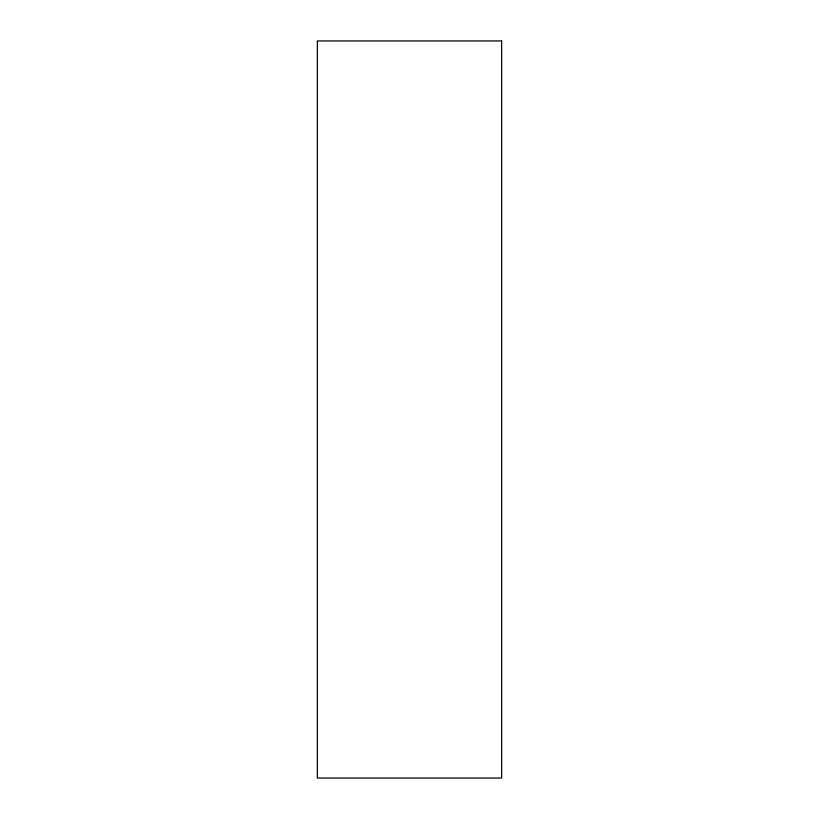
<?xml version="1.0" encoding="UTF-8"?>
<svg xmlns="http://www.w3.org/2000/svg" width="819" height="819" viewBox="0 0 819 819"><rect width="100%" height="100%" fill="white"/><g stroke="black" fill="none" stroke-linecap="round" stroke-linejoin="round"><path stroke-width="1.23" d="M501.637 40.95L317.362 40.95L317.362 778.05L501.637 778.05L501.637 40.95"/></g></svg>
